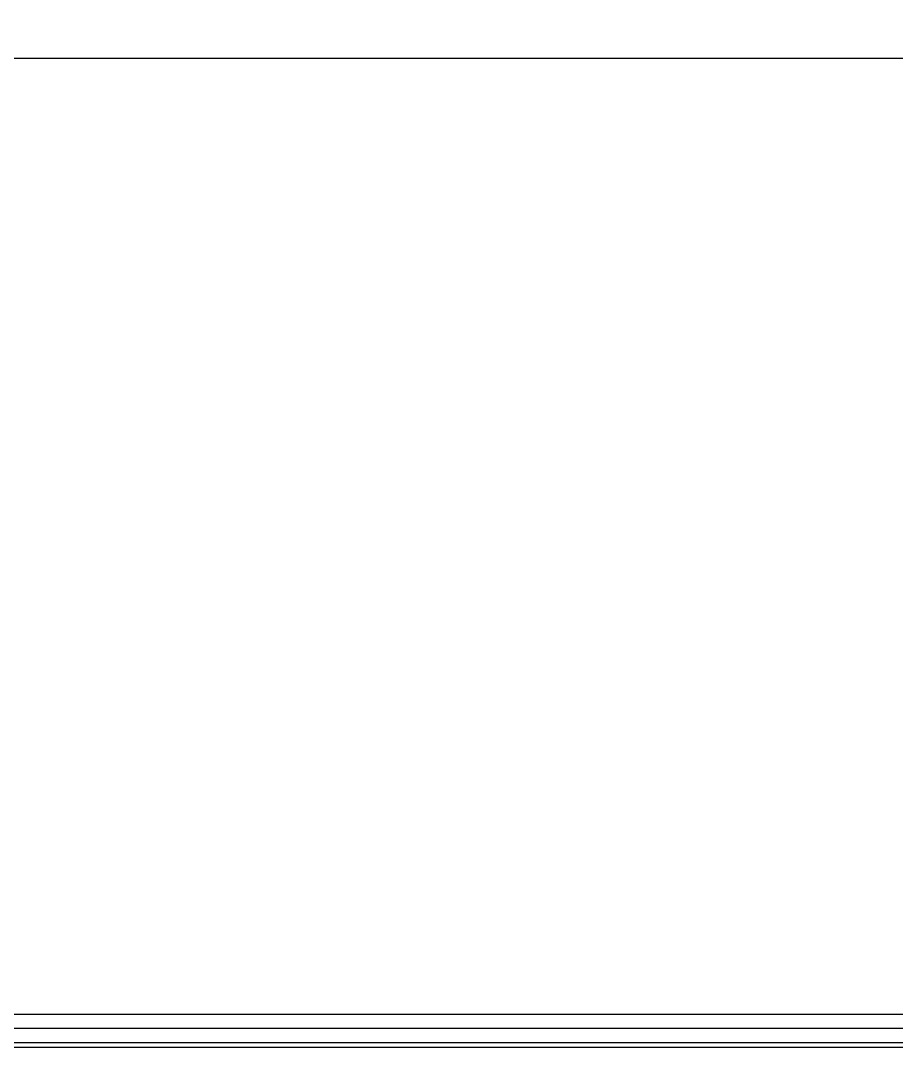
# Model space of a CAD drawing. Extents: x 152195838 to 160350639, y 364657247 to 370318102.
# Drawn here: x 157605028 to 157614330, y 364983532 to 364994432 of the extents above; entities that cross this region are included whole.
import ezdxf

# ---------------------------------------------------------------- set-up
doc = ezdxf.new("R2010")
doc.units = 0
doc.header["$MEASUREMENT"] = 0
doc.linetypes.add('지하1층평면도_$0$CEN', pattern=[62, 60, -1, 0, -1])
for name, color, linetype in [('4A.TEC 마감선 1', 6, 'CONTINUOUS'), ('4A.TEC 벽체 2', 3, 'CONTINUOUS'), ('INSULATION', 254, '지하1층평면도_$0$CEN')]:
    doc.layers.add(name, color=color, linetype=linetype)
doc.layers.add('DEFPOINT', color=135, linetype='CONTINUOUS', plot=False)

# ---------------------------------------------------------------- blocks, each defined once
blk = doc.blocks.new('A$C111325cc')
at = {"layer": 'DEFPOINT'}
blk.add_line((0, 97063), (324969, 97063), dxfattribs=at)

msp = doc.modelspace()

# ---------------------------------------------------------------- linework, layer by layer
at = {"layer": '4A.TEC 마감선 1', "flags": 128}
msp.add_lwpolyline([(157669097.0046, 364994431.8958), (157669097.0046, 364983881.8958), (157579522.0046, 364983881.8958)], dxfattribs=at)
at = {"layer": '4A.TEC 벽체 2', "linetype": 'Continuous'}
for points in [[(157669247.0046, 364994431.8958), (157669247.0046, 364983731.8958), (157579547.0046, 364983731.8958), (157579547.0046, 364983531.8958)], [(157669397.0046, 364994431.8958), (157669397.0046, 364983581.8958), (157579697.0046, 364983581.8958)]]:
    msp.add_lwpolyline(points, dxfattribs=at)
at = {"layer": 'INSULATION', "linetype": 'Continuous'}
msp.add_lwpolyline([(157669447.0046, 364994431.8958), (157669447.0046, 364983531.8958), (157579697.0046, 364983531.8958)], dxfattribs=at)

# ---------------------------------------------------------------- block references
at = {"layer": 'DEFPOINT'}
msp.add_blockref('A$C111325cc', (157443670.7413, 364896968.7328), dxfattribs=at)

doc.saveas('drawing.dxf')
